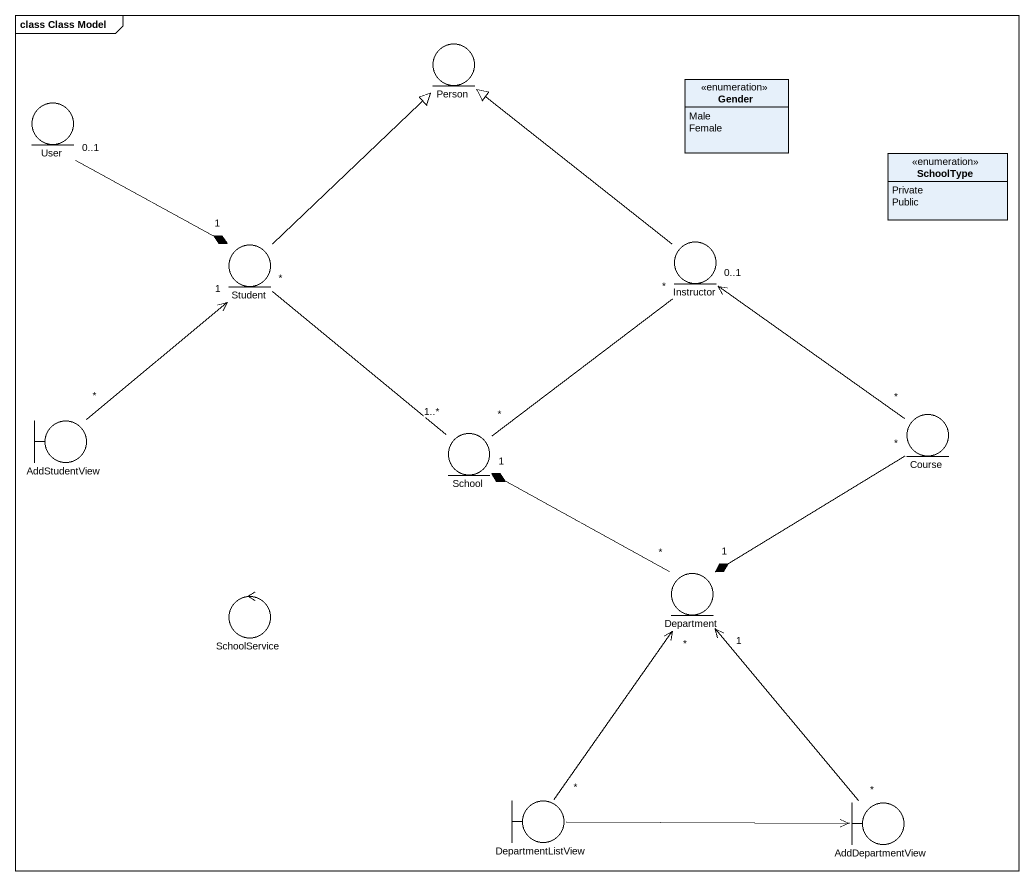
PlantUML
@startuml
mainframe class Class Model
allowmixing
hide circle
hide empty members
entity "Person" as Person_
entity User
enum Gender {
  Male
  Female
}
enum SchoolType {
  Private
  Public
}
entity Student
entity Instructor
boundary AddStudentView
entity School
entity Course
entity Department
control SchoolService
boundary DepartmentListView
boundary AddDepartmentView
User "0..1" --* "1" Student
Student -up-|> Person_
Instructor -up-|> Person_
Instructor "*" -- "*" School
AddStudentView "*" -up-> "1" Student
School "1..*" -up- "*" Student
Course "*" -up-> "0..1" Instructor
Course "*" --* "1" Department
Department "*" -up-* "1" School
DepartmentListView "*" -up-> "*" Department
DepartmentListView -right-> AddDepartmentView
AddDepartmentView "*" -up-> "1" Department
@enduml
